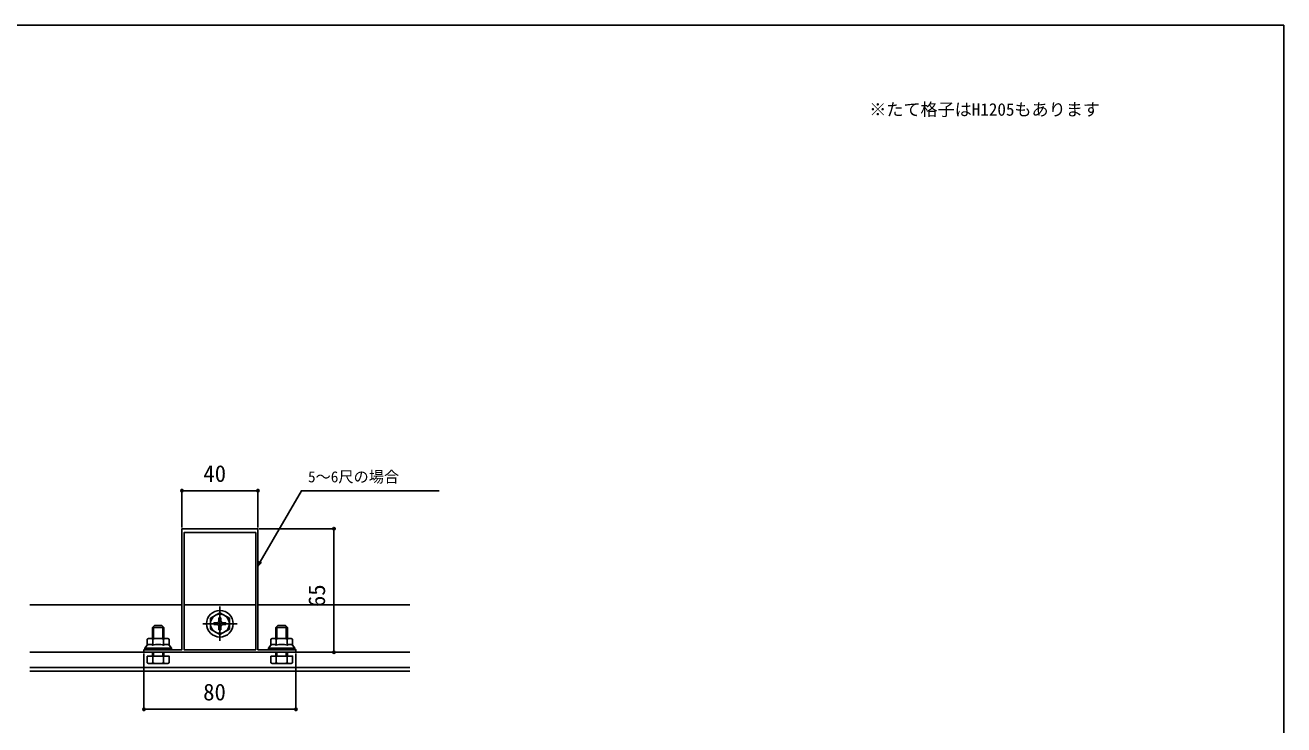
# Model space of a CAD drawing. Units: millimetres, scale not verified. Extents: x -525 to 525, y -783 to 779.
# Drawn here: x -138 to 525, y 379 to 747 of the extents above; entities that cross this region are included whole.
import ezdxf
from ezdxf.enums import TextEntityAlignment as Align

# ---------------------------------------------------------------- set-up
doc = ezdxf.new("R2010")
doc.units = ezdxf.units.MM
doc.header["$LTSCALE"] = 4
for name, color, linetype in [('0-0_0', 7, 'Continuous'), ('0-1_USER1', 3, 'Continuous'), ('0-2_YKK_11', 7, 'Continuous'), ('0-3_YKK_12', 2, 'Continuous'), ('0-4_YKK_13', 4, 'Continuous'), ('0-5_YKK_D', 6, 'Continuous'), ('0-6_YKK_ZWAK', 7, 'Continuous')]:
    doc.layers.add(name, color=color, linetype=linetype)
doc.styles.add('ＭＳ ゴシック', font='')
doc.styles.get('ＭＳ ゴシック').set_extended_font_data('MS Gothic')

msp = doc.modelspace()

# ---------------------------------------------------------------- linework, layer by layer
at = {"layer": '0-0_0'}
msp.add_line((-15.3, 482.2), (-34.542, 482.2), dxfattribs=at)
at = {"layer": '0-2_YKK_11'}
for points in [[(-75, 417.2), (5, 417.2), (5, 418.5), (-2.042, 418.5), (-2.225, 418.38), (-2.775, 418.38), (-2.958, 418.5), (-15, 418.5), (-15, 482.2), (-34.542, 482.2), (-34.725, 482.08), (-35.275, 482.08), (-35.458, 482.2), (-55, 482.2), (-55, 418.5), (-67.042, 418.5), (-67.225, 418.38), (-67.775, 418.38), (-67.958, 418.5), (-75, 418.5)], [(-16.1, 418.5), (-16.1, 480.2), (-53.9, 480.2), (-53.9, 418.5)]]:
    msp.add_lwpolyline(points, close=True, dxfattribs=at)
at = {"layer": '0-3_YKK_12'}
for p, q in [((-55, 442.2), (-135, 442.2)), ((-16.1, 442.2), (-53.9, 442.2)), ((65, 442.2), (-15, 442.2)), ((65, 417.2), (-135, 417.2)), ((65, 409.2), (-135, 409.2)), ((65, 407.2), (-135, 407.2))]:
    msp.add_line(p, q, dxfattribs=at)
at = {"layer": '0-4_YKK_13'}
for p, q in [((-35, 437.95), (-40, 435.063)), ((-35, 423.2), (-35, 441.2)), ((-35, 437.95), (-30, 435.063)), ((-69.96, 424.5), (-69.96, 430.74)), ((-65.04, 424.5), (-65.04, 430.74)), ((-44, 432.2), (-26, 432.2)), ((-40, 435.063), (-40, 429.337)), ((-38.15, 432.7), (-36.5, 432.7)), ((-38.15, 432.7), (-38.15, 431.7)), ((-38.15, 431.7), (-36.5, 431.7)), ((-35.5, 435.35), (-35.5, 433.7)), ((-34.5, 435.35), (-35.5, 435.35)), ((-35.5, 430.7), (-35.5, 429.05)), ((-34.5, 435.35), (-34.5, 433.7)), ((-34.5, 430.7), (-34.5, 429.05)), ((-33.5, 432.7), (-31.85, 432.7)), ((-33.5, 431.7), (-31.85, 431.7)), ((-31.85, 431.7), (-31.85, 432.7)), ((-30, 429.337), (-30, 435.063)), ((-4.96, 424.5), (-4.96, 430.74)), ((-0.04, 424.5), (-0.04, 430.74)), ((-72.5, 424.5), (-73.274, 424.053)), ((-73.274, 420.9), (-73.274, 424.053)), ((-67.5, 424.5), (-72.5, 424.5)), ((-64.5, 430.2), (-70.5, 430.2)), ((-70.387, 420.9), (-70.387, 424.053)), ((-67.5, 424.5), (-62.5, 424.5)), ((-64.613, 420.9), (-64.613, 424.053)), ((-62.5, 424.5), (-61.726, 424.053)), ((-61.726, 420.9), (-61.726, 424.053)), ((-35, 426.45), (-40, 429.337)), ((-35.5, 429.05), (-34.5, 429.05)), ((-35, 426.45), (-30, 429.337)), ((-7.5, 424.5), (-8.274, 424.053)), ((-8.274, 420.9), (-8.274, 424.053)), ((-2.5, 424.5), (-7.5, 424.5)), ((0.5, 430.2), (-5.5, 430.2)), ((-5.387, 420.9), (-5.387, 424.053)), ((-2.5, 424.5), (2.5, 424.5)), ((0.387, 420.9), (0.387, 424.053)), ((2.5, 424.5), (3.274, 424.053)), ((3.274, 420.9), (3.274, 424.053)), ((-74.5, 418.5), (-74.5, 419.3)), ((-67.5, 418.5), (-74.5, 418.5)), ((-67.5, 418.5), (-60.5, 418.5)), ((-60.5, 418.5), (-60.5, 419.3)), ((-9.5, 418.5), (-9.5, 419.3)), ((-2.5, 418.5), (-9.5, 418.5)), ((-2.5, 418.5), (4.5, 418.5)), ((4.5, 418.5), (4.5, 419.3)), ((-73.274, 415.2), (-73.274, 411.647)), ((-72.5, 411.2), (-73.274, 411.647)), ((-62.5, 411.2), (-72.5, 411.2)), ((-70.5, 415.2), (-70.5, 417.2)), ((-70.387, 415.2), (-70.387, 411.647)), ((-69.96, 415.2), (-69.96, 417.2)), ((-65.04, 415.2), (-65.04, 417.2)), ((-64.613, 415.2), (-64.613, 411.647)), ((-64.5, 415.2), (-64.5, 417.2)), ((-62.5, 411.2), (-61.726, 411.647)), ((-8.274, 415.2), (-8.274, 411.647)), ((-7.5, 411.2), (-8.274, 411.647)), ((2.5, 411.2), (-7.5, 411.2)), ((-5.5, 415.2), (-5.5, 417.2)), ((-5.387, 415.2), (-5.387, 411.647)), ((-4.96, 415.2), (-4.96, 417.2)), ((-0.04, 415.2), (-0.04, 417.2)), ((0.387, 415.2), (0.387, 411.647)), ((0.5, 415.2), (0.5, 417.2)), ((2.5, 411.2), (3.274, 411.647))]:
    msp.add_line(p, q, dxfattribs=at)
for points in [[(-70.5, 424.5), (-70.5, 430.2), (-69.5, 431.2)], [(-64.5, 424.5), (-64.5, 430.2), (-65.5, 431.2), (-69.5, 431.2)], [(-5.5, 424.5), (-5.5, 430.2), (-4.5, 431.2)], [(0.5, 424.5), (0.5, 430.2), (-0.5, 431.2), (-4.5, 431.2)], [(-67.5, 419.3), (-74.5, 419.3), (-73.274, 420.9)], [(-67.5, 419.3), (-60.5, 419.3), (-61.726, 420.9)], [(-2.5, 419.3), (-9.5, 419.3), (-8.274, 420.9)], [(-2.5, 419.3), (4.5, 419.3), (3.274, 420.9)], [(-73.274, 415.2), (-61.726, 415.2), (-61.726, 411.647)], [(-8.274, 415.2), (3.274, 415.2), (3.274, 411.647)]]:
    msp.add_lwpolyline(points, dxfattribs=at)
for radius in [7, 5]:
    msp.add_circle((-35, 432.2), radius, dxfattribs=at)
for centre, radius, start, end in [((-36.5, 433.7), 1, 270, 0), ((-36.5, 430.7), 1, 0, 90), ((-33.5, 433.7), 1, 180, 270), ((-33.5, 430.7), 1, 90, 180), ((-71.83, 421.944), 2.556, 55.61575, 124.38425), ((-67.5, 414.947), 9.553, 90, 107.58795), ((-67.5, 414.947), 9.553, 72.41205, 90), ((-63.17, 421.944), 2.556, 55.61575, 124.38425), ((-6.83, 421.944), 2.556, 55.61575, 124.38425), ((-2.5, 414.947), 9.553, 90, 107.58795), ((-2.5, 414.947), 9.553, 72.41205, 90), ((1.83, 421.944), 2.556, 55.61575, 124.38425), ((-71.83, 418.791), 2.556, 55.61575, 124.38425), ((-67.5, 411.793), 9.553, 90, 107.58795), ((-67.5, 411.793), 9.553, 72.41205, 90), ((-63.17, 418.791), 2.556, 55.61575, 124.38425), ((-6.83, 418.791), 2.556, 55.61575, 124.38425), ((-2.5, 411.793), 9.553, 90, 107.58795), ((-2.5, 411.793), 9.553, 72.41205, 90), ((1.83, 418.791), 2.556, 55.61575, 124.38425), ((-71.83, 413.756), 2.556, 235.61575, 304.38425), ((-67.5, 420.753), 9.553, 252.41205, 287.58795), ((-63.17, 413.756), 2.556, 235.61575, 304.38425), ((-6.83, 413.756), 2.556, 235.61575, 304.38425), ((-2.5, 420.753), 9.553, 252.41205, 287.58795), ((1.83, 413.756), 2.556, 235.61575, 304.38425)]:
    msp.add_arc(centre, radius, start, end, dxfattribs=at)
for centre, start_param, end_param in [((-73, 419.3), 3.1415927, 4.712389), ((-62, 419.3), 4.712389, 6.2831853), ((-8, 419.3), 3.1415927, 4.712389), ((3, 419.3), 4.712389, 6.2831853)]:
    msp.add_ellipse(centre, major_axis=(1.5, 0), ratio=0.533333, start_param=start_param, end_param=end_param, dxfattribs=at)
at = {"layer": '0-5_YKK_D'}
for p, q in [((-55, 482.9), (-55, 503.2)), ((-55, 502.2), (-15, 502.2)), ((-15, 482.9), (-15, 503.2)), ((-14.3, 482.2), (26, 482.2)), ((25, 482.2), (25, 417.2)), ((-75, 416.5), (-75, 386.2)), ((5, 416.5), (5, 386.2)), ((15, 417.2), (26, 417.2)), ((-75, 387.2), (5, 387.2))]:
    msp.add_line(p, q, dxfattribs=at)
for points in [[(-15, 462.524), (-13.725, 464.732), (7.907, 502.2), (80.412, 502.2)], [(-13.133, 464.39), (-15, 462.524), (-14.317, 465.074)]]:
    msp.add_lwpolyline(points, dxfattribs=at)
for centre in [(-55, 502.2), (-15, 502.2), (25, 482.2), (25, 417.2), (-75, 387.2), (5, 387.2)]:
    msp.add_circle(centre, 0.637, dxfattribs=at)
at = {"layer": '0-6_YKK_ZWAK'}
msp.add_line((-525, 747.2), (525, 747.2), dxfattribs=at)
msp.add_lwpolyline([(-525, -782.8), (525, -782.8), (525, 747.2)], dxfattribs=at)

# ---------------------------------------------------------------- texts
at = {"layer": '0-1_USER1', "style": 'ＭＳ ゴシック'}
msp.add_text('※たて格子はH1205もあります', height=6.598, dxfattribs=at).set_placement((306.773, 697.564), align=Align.BOTTOM_LEFT)
at = {"layer": '0-5_YKK_D', "style": 'ＭＳ ゴシック'}
for s, height, p in [('40', 8.798, (-43.727, 504.2)), ('5～6尺の場合', 5.865, (11.366, 504.836)), ('80', 8.798, (-43.83, 389.2))]:
    msp.add_text(s, height=height, dxfattribs=at).set_placement(p, align=Align.BOTTOM_LEFT)
msp.add_text('65', height=8.798, rotation=90, dxfattribs=at).set_placement((23, 440.939), align=Align.BOTTOM_LEFT)

doc.saveas('drawing.dxf')
